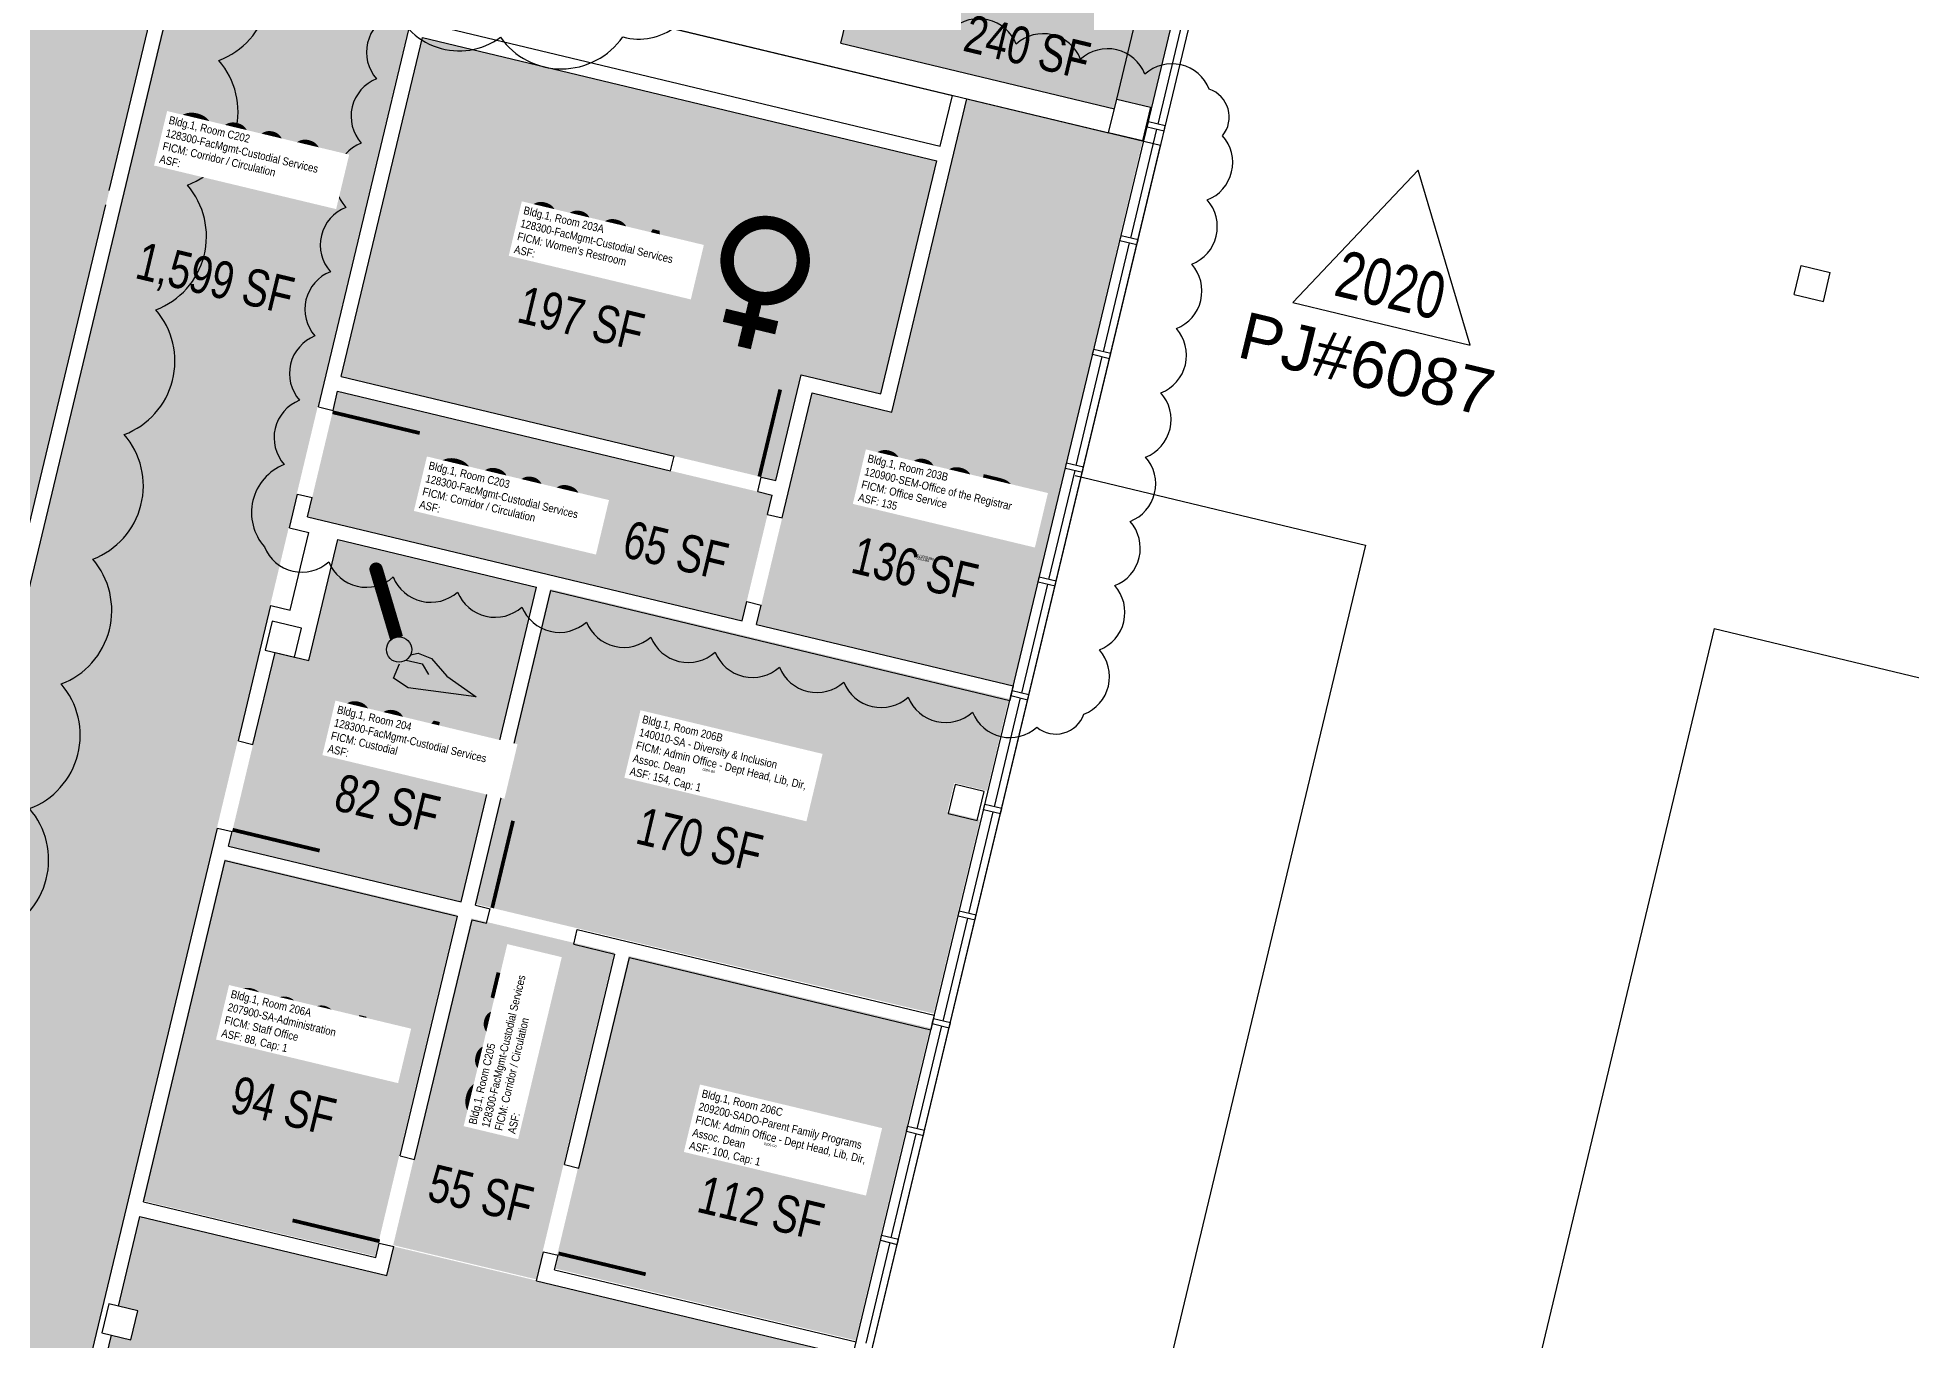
# Model space of a CAD drawing. Header units: inches. Extents: x 69220657 to 69223180, y 27675030 to 27677662.
# Drawn here: x 69221970 to 69222723, y 27676001 to 27676524 of the extents above; entities that cross this region are included whole.
import ezdxf
from ezdxf.enums import TextEntityAlignment as Align

# ---------------------------------------------------------------- set-up
doc = ezdxf.new("R2010")
doc.units = ezdxf.units.IN
doc.header["$LTSCALE"] = 100
doc.header["$MEASUREMENT"] = 0
doc.layers.get('0').update_dxf_attribs({"linetype": 'CONTINUOUS'})
for name, color, linetype in [('A-COLS', 5, 'CONTINUOUS'), ('A-DOOR', 2, 'CONTINUOUS'), ('A-FLOR', 3, 'CONTINUOUS'), ('A-GLAZ', 1, 'CONTINUOUS'), ('A-IDEN-ICON', 4, 'CONTINUOUS'), ('A-IDEN-RNUM', 7, 'CONTINUOUS'), ('A-IDEN-SNUM', 4, 'CONTINUOUS'), ('A-IDEN-VNUM', 4, 'CONTINUOUS'), ('A-ROOF', 2, 'CONTINUOUS'), ('A-SITE', 3, 'CONTINUOUS'), ('A-WALL', 5, 'CONTINUOUS'), ('AREA-TEXT', 3, 'CONTINUOUS'), ('Rooms-Category-Color', 7, 'CONTINUOUS'), ('Rooms-College-Color', 7, 'CONTINUOUS'), ('Rooms-Department-Color', 7, 'CONTINUOUS'), ('Rooms-Division-Color', 7, 'CONTINUOUS'), ('Rooms-Information', 7, 'CONTINUOUS')]:
    doc.layers.add(name, color=color, linetype=linetype)
doc.layers.add('A-REV', color=1, linetype='CONTINUOUS', true_color=0xff0000)
doc.styles.add('Arial', font='arial.ttf')
doc.styles.add('CP_AREA', font='arial.ttf', dxfattribs={"height": 15})
doc.styles.add('CP_ROOMSNUMBER', font='arial.ttf', dxfattribs={"height": 1})
doc.styles.add('CP_ROOMVNUMBER', font='arial.ttf', dxfattribs={"width": 0.85, "height": 0.075})

# ---------------------------------------------------------------- blocks, each defined once
blk = doc.blocks.new('CPWOMEN')
at = {"const_width": 0.015}
blk.add_lwpolyline([(-0.0375, 0, 1), (0.0475, 0, 1)], format="xyb", close=True, dxfattribs=at)
for points in [[(0.005, -0.04), (0.005, -0.1)], [(-0.025, -0.07), (0.035, -0.07)]]:
    blk.add_lwpolyline(points, dxfattribs=at)
blk = doc.blocks.new('CPCUST')
for p, q in [((0.0262, -0.0408), (0.0446, -0.0406)), ((0.0297, -0.0341), (0.0376, -0.0302)), ((0.0376, -0.0302), (0.0533, -0.0324)), ((0.0446, -0.0406), (0.0543, -0.0505)), ((0.0533, -0.0324), (0.0745, -0.0479)), ((0.0171, -0.0639), (0.02, -0.0466)), ((0.1117, -0.0625), (0.0358, -0.0705)), ((0.0745, -0.0479), (0.1117, -0.0625)), ((0.0358, -0.0705), (0.0171, -0.0639))]:
    blk.add_line(p, q)
at = {"const_width": 0.015}
blk.add_lwpolyline([(-0.03, 0.05), (0.01, -0.0193)], dxfattribs=at)
at = {"const_width": 0.0075}
blk.add_lwpolyline([(-0.0332, 0.0481, 1), (-0.0268, 0.0519, 1)], format="xyb", close=True, dxfattribs=at)
blk.add_circle((0.0158, -0.0313), 0.0141)
blk = doc.blocks.new('ProjectRev')
at = {"transparency": 16777216}
for p, q in [((0, 0.122), (-0.1221, -0.0895)), ((0.1221, -0.0895), (0, 0.122)), ((-0.1221, -0.0895), (0.1221, -0.0895))]:
    blk.add_line(p, q, dxfattribs=at)
at = {"transparency": 16777216, "insert": (-0.1798, -0.1151), "char_height": 0.0625, "attachment_point": 1, "style": 'Arial'}
blk.add_mtext_dynamic_manual_height_columns('PJ#', width=0.24749, gutter_width=0.3125, heights=[0], dxfattribs=at)
at = {"transparency": 16777216, "style": 'Arial', "width": 0.75}
blk.add_attdef('YEAR', text='', height=0.0625, dxfattribs=at).set_placement((0, -0.0359), align=Align.MIDDLE_CENTER)
at = {"transparency": 16777216, "style": 'Arial'}
blk.add_attdef('PROJECT', text='', height=0.0625, dxfattribs=at).set_placement((-0.0276, -0.1151), align=Align.TOP_LEFT)

msp = doc.modelspace()

# ---------------------------------------------------------------- hatches: boundary and pattern name
at = {"layer": 'Rooms-Category-Color', "true_color": 0xfa9ba3}
for points in [[(69221961.76, 27676308.3), (69222026.19, 27676578.12), (69221577.35, 27676683.18), (69221643.99, 27676961.31), (69221638.15, 27676962.7), (69221640.53, 27676972.65), (69221605.52, 27676981.02), (69221603.14, 27676971.09), (69221489.89, 27676998.25), (69221455.65, 27676855.29), (69221508.19, 27676842.68), (69221453.68, 27676615.12), (69221455.02, 27676614.8), (69221433.09, 27676523.27), (69221417.22, 27676527.07), (69221398.61, 27676449.39)], [(69222281.04, 27676381.61), (69222313.05, 27676373.94), (69222343.18, 27676499.71), (69222413.69, 27676482.82), (69222361.76, 27676263.89), (69222258.67, 27676288.59)], [(69222175.72, 27676302.81), (69222360.03, 27676258.73), (69222351.19, 27676221.77), (69222338.06, 27676224.91), (69222335.27, 27676213.24), (69222348.4, 27676210.1), (69222329.79, 27676132.3), (69222145.49, 27676176.37)], [(69222044.89, 27676194.26), (69222138.26, 27676171.93), (69222105.46, 27676034.8), (69222012.1, 27676057.12)], [(69222207.31, 27676155.42), (69222328.4, 27676126.46), (69222298.39, 27676001), (69222177.31, 27676029.95)], [(69222110.09, 27676027.05), (69222112.88, 27676038.72), (69222170.27, 27676025), (69222297.19, 27675994.64), (69222287.77, 27675955.26), (69222286.31, 27675955.6), (69222284.33, 27675947.34), (69222272.66, 27675950.13), (69222271.27, 27675944.29), (69222265.43, 27675945.69), (69222222.87, 27675767.71), (69222045.86, 27675810.04), (69222065.4, 27675891.73), (69221977.86, 27675912.66), (69221999.49, 27676003.11), (69222007.28, 27676001.25), (69222010.07, 27676012.92), (69222002.29, 27676014.78), (69222010.89, 27676050.77)]]:
    msp.add_hatch(color=241, dxfattribs=at).paths.add_polyline_path(points)
at = {"layer": 'Rooms-Category-Color', "true_color": 0xadadad}
for points in [[(69221102.71, 27675856.71), (69221244.7, 27675822.76), (69221234.94, 27675781.91), (69221409.03, 27675740.28), (69221401.35, 27675708.18), (69221582.26, 27675664.92), (69221575.74, 27675637.71), (69221625.34, 27675625.83), (69221794.57, 27675585.36), (69221795.97, 27675591.2), (69221787.21, 27675593.29), (69221795.59, 27675628.3), (69221804.34, 27675626.21), (69221816.2, 27675675.81), (69221851.2, 27675822.18), (69221919, 27676105.69), (69222090.41, 27676822.48), (69222183.78, 27676800.15), (69221865.61, 27675469.67), (69221593.29, 27675534.79), (69221590.03, 27675521.17), (69221581.77, 27675523.15), (69221581.42, 27675521.69), (69221327.09, 27675582.51), (69221330.23, 27675595.64), (69221318.56, 27675598.43), (69221315.42, 27675585.3), (69221148.29, 27675625.27), (69221175.85, 27675740.52), (69221080.38, 27675763.35)], [(69222355.88, 27676786.64), (69222479.89, 27676756.99), (69222417.56, 27676496.34), (69222403.45, 27676499.71), (69222402.52, 27676495.82), (69222292.62, 27676522.1)], [(69222124.41, 27676524.36), (69222331.05, 27676474.85), (69222308.61, 27676381.18), (69222276.53, 27676388.86), (69222266.42, 27676346.45), (69222091.85, 27676388.19)], [(69222090.39, 27676382.37), (69222264.95, 27676340.55), (69222252.84, 27676289.99), (69222078.28, 27676331.8)], [(69222090.49, 27676322.71), (69222170.25, 27676303.64), (69222140.01, 27676177.2), (69222046.64, 27676199.53), (69222065.25, 27676277.33), (69222078.87, 27676274.08)], [(69222144.09, 27676170.53), (69222201.48, 27676156.81), (69222170.08, 27676025.51), (69222112.7, 27676039.24)]]:
    msp.add_hatch(color=253, dxfattribs=at).paths.add_polyline_path(points)
at = {"layer": 'Rooms-College-Color', "true_color": 0x80bc67}
for points in [[(69221961.76, 27676308.3), (69222026.19, 27676578.12), (69221577.35, 27676683.18), (69221643.99, 27676961.31), (69221638.15, 27676962.7), (69221640.53, 27676972.65), (69221605.52, 27676981.02), (69221603.14, 27676971.09), (69221489.89, 27676998.25), (69221455.65, 27676855.29), (69221508.19, 27676842.68), (69221453.68, 27676615.12), (69221455.02, 27676614.8), (69221433.09, 27676523.27), (69221417.22, 27676527.07), (69221398.61, 27676449.39)], [(69222281.04, 27676381.61), (69222313.05, 27676373.94), (69222343.18, 27676499.71), (69222413.69, 27676482.82), (69222361.76, 27676263.89), (69222258.67, 27676288.59)], [(69222175.72, 27676302.81), (69222360.03, 27676258.73), (69222351.19, 27676221.77), (69222338.06, 27676224.91), (69222335.27, 27676213.24), (69222348.4, 27676210.1), (69222329.79, 27676132.3), (69222145.49, 27676176.37)], [(69222044.89, 27676194.26), (69222138.26, 27676171.93), (69222105.46, 27676034.8), (69222012.1, 27676057.12)], [(69222207.31, 27676155.42), (69222328.4, 27676126.46), (69222298.39, 27676001), (69222177.31, 27676029.95)], [(69222110.09, 27676027.05), (69222112.88, 27676038.72), (69222170.27, 27676025), (69222297.19, 27675994.64), (69222287.77, 27675955.26), (69222286.31, 27675955.6), (69222284.33, 27675947.34), (69222272.66, 27675950.13), (69222271.27, 27675944.29), (69222265.43, 27675945.69), (69222222.87, 27675767.71), (69222045.86, 27675810.04), (69222065.4, 27675891.73), (69221977.86, 27675912.66), (69221999.49, 27676003.11), (69222007.28, 27676001.25), (69222010.07, 27676012.92), (69222002.29, 27676014.78), (69222010.89, 27676050.77)]]:
    msp.add_hatch(color=83, dxfattribs=at).paths.add_polyline_path(points)
at = {"layer": 'Rooms-College-Color', "true_color": 0xadadad}
for points in [[(69221102.71, 27675856.71), (69221244.7, 27675822.76), (69221234.94, 27675781.91), (69221409.03, 27675740.28), (69221401.35, 27675708.18), (69221582.26, 27675664.92), (69221575.74, 27675637.71), (69221625.34, 27675625.83), (69221794.57, 27675585.36), (69221795.97, 27675591.2), (69221787.21, 27675593.29), (69221795.59, 27675628.3), (69221804.34, 27675626.21), (69221816.2, 27675675.81), (69221851.2, 27675822.18), (69221919, 27676105.69), (69222090.41, 27676822.48), (69222183.78, 27676800.15), (69221865.61, 27675469.67), (69221593.29, 27675534.79), (69221590.03, 27675521.17), (69221581.77, 27675523.15), (69221581.42, 27675521.69), (69221327.09, 27675582.51), (69221330.23, 27675595.64), (69221318.56, 27675598.43), (69221315.42, 27675585.3), (69221148.29, 27675625.27), (69221175.85, 27675740.52), (69221080.38, 27675763.35)], [(69222355.88, 27676786.64), (69222479.89, 27676756.99), (69222417.56, 27676496.34), (69222403.45, 27676499.71), (69222402.52, 27676495.82), (69222292.62, 27676522.1)], [(69222124.41, 27676524.36), (69222331.05, 27676474.85), (69222308.61, 27676381.18), (69222276.53, 27676388.86), (69222266.42, 27676346.45), (69222091.85, 27676388.19)], [(69222090.39, 27676382.37), (69222264.95, 27676340.55), (69222252.84, 27676289.99), (69222078.28, 27676331.8)], [(69222090.49, 27676322.71), (69222170.25, 27676303.64), (69222140.01, 27676177.2), (69222046.64, 27676199.53), (69222065.25, 27676277.33), (69222078.87, 27676274.08)], [(69222144.09, 27676170.53), (69222201.48, 27676156.81), (69222170.08, 27676025.51), (69222112.7, 27676039.24)]]:
    msp.add_hatch(color=253, dxfattribs=at).paths.add_polyline_path(points)
at = {"layer": 'Rooms-Department-Color', "true_color": 0x003fff}
for points in [[(69221961.76, 27676308.3), (69222026.19, 27676578.12), (69221577.35, 27676683.18), (69221643.99, 27676961.31), (69221638.15, 27676962.7), (69221640.53, 27676972.65), (69221605.52, 27676981.02), (69221603.14, 27676971.09), (69221489.89, 27676998.25), (69221455.65, 27676855.29), (69221508.19, 27676842.68), (69221453.68, 27676615.12), (69221455.02, 27676614.8), (69221433.09, 27676523.27), (69221417.22, 27676527.07), (69221398.61, 27676449.39)], [(69222281.04, 27676381.61), (69222313.05, 27676373.94), (69222343.18, 27676499.71), (69222413.69, 27676482.82), (69222361.76, 27676263.89), (69222258.67, 27676288.59)]]:
    msp.add_hatch(color=160, dxfattribs=at).paths.add_polyline_path(points)
at = {"layer": 'Rooms-Department-Color', "true_color": 0xacacac}
for points in [[(69221102.71, 27675856.71), (69221244.7, 27675822.76), (69221234.94, 27675781.91), (69221409.03, 27675740.28), (69221401.35, 27675708.18), (69221582.26, 27675664.92), (69221575.74, 27675637.71), (69221625.34, 27675625.83), (69221794.57, 27675585.36), (69221795.97, 27675591.2), (69221787.21, 27675593.29), (69221795.59, 27675628.3), (69221804.34, 27675626.21), (69221816.2, 27675675.81), (69221851.2, 27675822.18), (69221919, 27676105.69), (69222090.41, 27676822.48), (69222183.78, 27676800.15), (69221865.61, 27675469.67), (69221593.29, 27675534.79), (69221590.03, 27675521.17), (69221581.77, 27675523.15), (69221581.42, 27675521.69), (69221327.09, 27675582.51), (69221330.23, 27675595.64), (69221318.56, 27675598.43), (69221315.42, 27675585.3), (69221148.29, 27675625.27), (69221175.85, 27675740.52), (69221080.38, 27675763.35)], [(69222355.88, 27676786.64), (69222479.89, 27676756.99), (69222417.56, 27676496.34), (69222403.45, 27676499.71), (69222402.52, 27676495.82), (69222292.62, 27676522.1)], [(69222124.41, 27676524.36), (69222331.05, 27676474.85), (69222308.61, 27676381.18), (69222276.53, 27676388.86), (69222266.42, 27676346.45), (69222091.85, 27676388.19)], [(69222090.39, 27676382.37), (69222264.95, 27676340.55), (69222252.84, 27676289.99), (69222078.28, 27676331.8)], [(69222090.49, 27676322.71), (69222170.25, 27676303.64), (69222140.01, 27676177.2), (69222046.64, 27676199.53), (69222065.25, 27676277.33), (69222078.87, 27676274.08)], [(69222144.09, 27676170.53), (69222201.48, 27676156.81), (69222170.08, 27676025.51), (69222112.7, 27676039.24)]]:
    msp.add_hatch(color=253, dxfattribs=at).paths.add_polyline_path(points)
at = {"layer": 'Rooms-Department-Color', "true_color": 0x604aed}
for points in [[(69222175.72, 27676302.81), (69222360.03, 27676258.73), (69222351.19, 27676221.77), (69222338.06, 27676224.91), (69222335.27, 27676213.24), (69222348.4, 27676210.1), (69222329.79, 27676132.3), (69222145.49, 27676176.37)], [(69222044.89, 27676194.26), (69222138.26, 27676171.93), (69222105.46, 27676034.8), (69222012.1, 27676057.12)], [(69222207.31, 27676155.42), (69222328.4, 27676126.46), (69222298.39, 27676001), (69222177.31, 27676029.95)], [(69222110.09, 27676027.05), (69222112.88, 27676038.72), (69222170.27, 27676025), (69222297.19, 27675994.64), (69222287.77, 27675955.26), (69222286.31, 27675955.6), (69222284.33, 27675947.34), (69222272.66, 27675950.13), (69222271.27, 27675944.29), (69222265.43, 27675945.69), (69222222.87, 27675767.71), (69222045.86, 27675810.04), (69222065.4, 27675891.73), (69221977.86, 27675912.66), (69221999.49, 27676003.11), (69222007.28, 27676001.25), (69222010.07, 27676012.92), (69222002.29, 27676014.78), (69222010.89, 27676050.77)]]:
    msp.add_hatch(color=173, dxfattribs=at).paths.add_polyline_path(points)
at = {"layer": 'Rooms-Division-Color', "true_color": 0x003fff}
for points in [[(69221961.76, 27676308.3), (69222026.19, 27676578.12), (69221577.35, 27676683.18), (69221643.99, 27676961.31), (69221638.15, 27676962.7), (69221640.53, 27676972.65), (69221605.52, 27676981.02), (69221603.14, 27676971.09), (69221489.89, 27676998.25), (69221455.65, 27676855.29), (69221508.19, 27676842.68), (69221453.68, 27676615.12), (69221455.02, 27676614.8), (69221433.09, 27676523.27), (69221417.22, 27676527.07), (69221398.61, 27676449.39)], [(69222281.04, 27676381.61), (69222313.05, 27676373.94), (69222343.18, 27676499.71), (69222413.69, 27676482.82), (69222361.76, 27676263.89), (69222258.67, 27676288.59)]]:
    msp.add_hatch(color=160, dxfattribs=at).paths.add_polyline_path(points)
at = {"layer": 'Rooms-Division-Color', "true_color": 0xadadad}
for points in [[(69221102.71, 27675856.71), (69221244.7, 27675822.76), (69221234.94, 27675781.91), (69221409.03, 27675740.28), (69221401.35, 27675708.18), (69221582.26, 27675664.92), (69221575.74, 27675637.71), (69221625.34, 27675625.83), (69221794.57, 27675585.36), (69221795.97, 27675591.2), (69221787.21, 27675593.29), (69221795.59, 27675628.3), (69221804.34, 27675626.21), (69221816.2, 27675675.81), (69221851.2, 27675822.18), (69221919, 27676105.69), (69222090.41, 27676822.48), (69222183.78, 27676800.15), (69221865.61, 27675469.67), (69221593.29, 27675534.79), (69221590.03, 27675521.17), (69221581.77, 27675523.15), (69221581.42, 27675521.69), (69221327.09, 27675582.51), (69221330.23, 27675595.64), (69221318.56, 27675598.43), (69221315.42, 27675585.3), (69221148.29, 27675625.27), (69221175.85, 27675740.52), (69221080.38, 27675763.35)], [(69222355.88, 27676786.64), (69222479.89, 27676756.99), (69222417.56, 27676496.34), (69222403.45, 27676499.71), (69222402.52, 27676495.82), (69222292.62, 27676522.1)], [(69222124.41, 27676524.36), (69222331.05, 27676474.85), (69222308.61, 27676381.18), (69222276.53, 27676388.86), (69222266.42, 27676346.45), (69222091.85, 27676388.19)], [(69222090.39, 27676382.37), (69222264.95, 27676340.55), (69222252.84, 27676289.99), (69222078.28, 27676331.8)], [(69222090.49, 27676322.71), (69222170.25, 27676303.64), (69222140.01, 27676177.2), (69222046.64, 27676199.53), (69222065.25, 27676277.33), (69222078.87, 27676274.08)], [(69222144.09, 27676170.53), (69222201.48, 27676156.81), (69222170.08, 27676025.51), (69222112.7, 27676039.24)]]:
    msp.add_hatch(color=253, dxfattribs=at).paths.add_polyline_path(points)
at = {"layer": 'Rooms-Division-Color', "true_color": 0x604aed}
for points in [[(69222175.72, 27676302.81), (69222360.03, 27676258.73), (69222351.19, 27676221.77), (69222338.06, 27676224.91), (69222335.27, 27676213.24), (69222348.4, 27676210.1), (69222329.79, 27676132.3), (69222145.49, 27676176.37)], [(69222044.89, 27676194.26), (69222138.26, 27676171.93), (69222105.46, 27676034.8), (69222012.1, 27676057.12)], [(69222207.31, 27676155.42), (69222328.4, 27676126.46), (69222298.39, 27676001), (69222177.31, 27676029.95)], [(69222110.09, 27676027.05), (69222112.88, 27676038.72), (69222170.27, 27676025), (69222297.19, 27675994.64), (69222287.77, 27675955.26), (69222286.31, 27675955.6), (69222284.33, 27675947.34), (69222272.66, 27675950.13), (69222271.27, 27675944.29), (69222265.43, 27675945.69), (69222222.87, 27675767.71), (69222045.86, 27675810.04), (69222065.4, 27675891.73), (69221977.86, 27675912.66), (69221999.49, 27676003.11), (69222007.28, 27676001.25), (69222010.07, 27676012.92), (69222002.29, 27676014.78), (69222010.89, 27676050.77)]]:
    msp.add_hatch(color=173, dxfattribs=at).paths.add_polyline_path(points)

# ---------------------------------------------------------------- linework, layer by layer
at = {"layer": 'A-COLS'}
for p, q in [((69222675.52, 27676421.12), (69222678.32, 27676432.79)), ((69222678.32, 27676432.79), (69222689.99, 27676429.99)), ((69222687.19, 27676418.32), (69222689.99, 27676429.99)), ((69222675.52, 27676421.12), (69222687.19, 27676418.32))]:
    msp.add_line(p, q, dxfattribs=at)
at = {"layer": 'A-DOOR'}
for points in [[(69222259.79, 27676347.96, 1.5, 1.5, 0), (69222268.17, 27676382.97, 0, 0, 0), (69222267.44, 27676383.15, 0, 0, 0.414214), (69222225.16, 27676354.72, 0, 0, 0.414214)], [(69222088.35, 27676373.86, 1.5, 1.5, 0), (69222123.36, 27676365.48, 0, 0, 0), (69222123.19, 27676364.75, 0, 0, -0.414214), (69222078.68, 27676339.93, 0, 0, -0.414214)], [(69222048.17, 27676206.11, 1.5, 1.5, 0), (69222083.17, 27676197.72, 0, 0, 0), (69222083.35, 27676198.45, 0, 0, 0.414214), (69222054.92, 27676240.74, 0, 0, 0.414214)], [(69222152.47, 27676174.7, 1.5, 1.5, 0), (69222160.85, 27676209.71, 0, 0, 0), (69222161.58, 27676209.53, 0, 0, -0.414214), (69222186.4, 27676165.03, 0, 0, -0.414214)], [(69222107.28, 27676040.79, 1.5, 1.5, 0), (69222072.27, 27676049.18, 0, 0, 0), (69222072.44, 27676049.91, 0, 0, -0.414214), (69222116.95, 27676074.72, 0, 0, -0.414214)], [(69222179.12, 27676035.92, 1.5, 1.5, 0), (69222214.13, 27676027.53, 0, 0, 0), (69222214.3, 27676028.26, 0, 0, 0.414214), (69222185.87, 27676070.55, 0, 0, 0.414214)]]:
    msp.add_lwpolyline(points, format="xyseb", dxfattribs=at)
at = {"layer": 'A-FLOR'}
msp.add_line((69222403.34, 27676499.69), (69222465.77, 27676760.32), dxfattribs=at)
at = {"layer": 'A-GLAZ'}
for p, q in [((69222287.79, 27675955.13), (69222493.15, 27676812.37)), ((69222294.59, 27675953.5), (69222499.96, 27676810.74)), ((69222419.93, 27676489.55), (69222430.41, 27676533.31)), ((69222408.98, 27676443.84), (69222419.46, 27676487.6)), ((69222398.03, 27676398.14), (69222408.51, 27676441.9)), ((69222387.08, 27676352.43), (69222397.56, 27676396.19)), ((69222376.13, 27676306.72), (69222386.61, 27676350.48)), ((69222365.18, 27676261.02), (69222375.66, 27676304.78)), ((69222354.23, 27676215.31), (69222364.71, 27676259.07)), ((69222343.98, 27676172.52), (69222353.76, 27676213.36)), ((69222333.61, 27676129.24), (69222343.51, 27676170.57)), ((69222323.24, 27676085.97), (69222333.15, 27676127.3)), ((69222312.76, 27676042.21), (69222322.78, 27676084.02)), ((69222302.63, 27675999.9), (69222312.29, 27676040.26))]:
    msp.add_line(p, q, dxfattribs=at)
at = {"layer": 'A-REV'}
msp.add_lwpolyline([(69221953.96, 27676164.49, 0.520567), (69221966.64, 27676214.59, 0.520567), (69221979.32, 27676264.69, 0.520567), (69221992, 27676314.79, 0.520567), (69222004.67, 27676364.89, 0.520567), (69222017.35, 27676414.98, 0.520567), (69222030.03, 27676465.08, 0.520567), (69222042.71, 27676515.18, 0.520567), (69222055.39, 27676565.28, 0.520567), (69222068.07, 27676615.38, 0.520567), (69222080.74, 27676665.48, 0.520567), (69222093.42, 27676715.58, 0.520567), (69222106.1, 27676765.68, 0.520567), (69222118.78, 27676815.77, 0.520567), (69222131.46, 27676865.87, 0.520567), (69222113.82, 27676896.74, 0.520567), (69222063.09, 27676906.62, 0.520567), (69222012.37, 27676916.5, 0.520567), (69221961.64, 27676926.39, 0.520567)], format="xyb", dxfattribs=at)
msp.add_lwpolyline([(69222135.58, 27676678.79, 0.520567), (69222121.39, 27676629.62, 0.520567), (69222109.06, 27676586.92, 0.520567), (69222112.49, 27676539.02, 0.520567), (69222155.78, 27676524.48, 0.520567), (69222204.96, 27676524.68, 0.520567), (69222235.17, 27676549.01, 0.520567), (69222227.27, 27676601.79, 0.520567), (69222215.64, 27676644.81, 0.520567), (69222197.7, 27676681.01, 0.520567)], format="xyb", close=True, dxfattribs=at)
at = {"layer": 'A-REV', "elevation": 0}
msp.add_lwpolyline([(69222112.23, 27676533.61, 0.520567), (69222106.04, 27676507.78, 0.520567), (69222099.85, 27676481.96, 0.520567), (69222093.67, 27676456.14, 0.520567), (69222087.48, 27676430.31, 0.520567), (69222081.29, 27676404.49, 0.520567), (69222075.11, 27676378.66, 0.520567), (69222068.92, 27676352.84, 0.520567), (69222060.99, 27676319.75, 0.520567), (69222086.85, 27676313.71, 0.520567), (69222112.71, 27676307.67, 0.520567), (69222138.57, 27676301.63, 0.520567), (69222164.43, 27676295.59, 0.520567), (69222190.29, 27676289.56, 0.520567), (69222216.14, 27676283.52, 0.520567), (69222242, 27676277.48, 0.520567), (69222267.86, 27676271.44, 0.520567), (69222293.72, 27676265.4, 0.520567), (69222319.58, 27676259.36, 0.520567), (69222345.44, 27676253.32, 0.520567), (69222371.3, 27676247.28, 0.520567), (69222390.18, 27676252.53, 0.520567), (69222396.37, 27676278.36, 0.520567), (69222402.56, 27676304.18, 0.520567), (69222408.74, 27676330, 0.520567), (69222414.93, 27676355.83, 0.520567), (69222421.12, 27676381.65, 0.520567), (69222427.3, 27676407.47, 0.520567), (69222433.49, 27676433.3, 0.520567), (69222439.68, 27676459.12, 0.520567), (69222445.86, 27676484.95, 0.520567), (69222440.53, 27676503.66, 0.520567), (69222414.68, 27676509.7, 0.520567), (69222388.82, 27676515.74, 0.520567), (69222362.96, 27676521.78, 0.520567), (69222337.1, 27676527.82, 0.520567)], format="xyb", dxfattribs=at)
at = {"layer": 'A-ROOF'}
msp.add_lwpolyline([(69222294.59, 27675953.5), (69222420.98, 27676481.07), (69221301.77, 27676749.2), (69221437.5, 27677315.21), (69221327.84, 27677341.42), (69221284.39, 27677160.05), (69221078.23, 27677209.44), (69221075.66, 27677198.74), (69221111.16, 27677190.23), (69220694.83, 27675452.4)], dxfattribs=at)
at = {"layer": 'A-SITE'}
for p, q in [((69222386.63, 27676348.42), (69222503.33, 27676320.46)), ((69222503.33, 27676320.46), (69222417.36, 27675961.62)), ((69222643.37, 27676286.92), (69222477.02, 27675592.56)), ((69222643.37, 27676286.92), (69223180.18, 27676158.31))]:
    msp.add_line(p, q, dxfattribs=at)
at = {"layer": 'A-WALL'}
for p, q in [((69222292.51, 27676522.13), (69222355.88, 27676786.64)), ((69222082.69, 27676375.99), (69222129.29, 27676570.49)), ((69222139.45, 27676548.52), (69222337.34, 27676501.11)), ((69221998.64, 27676462.97), (69222017.51, 27676541.74)), ((69221919.15, 27676105.73), (69222023.35, 27676540.34)), ((69222125.8, 27676530.19), (69222332.45, 27676480.69, 0)), ((69222091.79, 27676388.21), (69222124.41, 27676524.36)), ((69222124.41, 27676524.36), (69222331.05, 27676474.85, 0)), ((69222292.51, 27676522.13), (69222402.4, 27676495.8)), ((69222343.18, 27676499.71), (69222400.07, 27676486.08)), ((69222400.07, 27676486.08), (69222403.34, 27676499.69)), ((69222403.34, 27676499.69), (69222416.95, 27676496.43)), ((69222416.95, 27676496.43), (69222413.69, 27676482.82)), ((69222415.57, 27676488.54), (69222416.04, 27676490.48)), ((69222415.57, 27676488.54), (69222422.38, 27676486.9)), ((69222422.85, 27676488.85), (69222416.04, 27676490.48)), ((69222422.38, 27676486.9), (69222422.85, 27676488.85)), ((69222413.69, 27676482.82), (69222400.07, 27676486.08)), ((69221913.37, 27676107.04), (69221997.25, 27676457.13)), ((69222404.62, 27676442.83), (69222405.09, 27676444.77)), ((69222404.62, 27676442.83), (69222411.43, 27676441.2)), ((69222411.9, 27676443.14), (69222405.09, 27676444.77)), ((69222411.43, 27676441.2), (69222411.9, 27676443.14)), ((69222393.67, 27676397.12), (69222394.14, 27676399.07)), ((69222400.95, 27676397.44), (69222394.14, 27676399.07)), ((69222393.67, 27676397.12), (69222400.48, 27676395.49)), ((69222400.48, 27676395.49), (69222400.95, 27676397.44)), ((69222091.79, 27676388.21), (69222225.51, 27676356.17)), ((69222266.35, 27676346.39), (69222276.53, 27676388.86)), ((69222082.69, 27676375.99), (69222088.53, 27676374.59)), ((69222088.53, 27676374.59), (69222090.39, 27676382.37)), ((69222090.39, 27676382.37), (69222224.11, 27676350.34)), ((69222268.92, 27676331.38), (69222280.96, 27676381.63)), ((69222224.11, 27676350.34), (69222225.51, 27676356.17)), ((69222382.72, 27676351.42), (69222383.19, 27676353.36)), ((69222390, 27676351.73), (69222383.19, 27676353.36)), ((69222259.12, 27676341.95), (69222260.52, 27676347.79)), ((69222260.52, 27676347.79), (69222266.35, 27676346.39)), ((69222382.72, 27676351.42), (69222389.53, 27676349.78)), ((69222389.53, 27676349.78), (69222390, 27676351.73)), ((69222071.04, 27676327.37), (69222074.31, 27676340.98)), ((69222074.31, 27676340.98), (69222080.14, 27676339.58)), ((69222078.28, 27676331.8), (69222080.14, 27676339.58)), ((69222259.12, 27676341.95), (69222264.95, 27676340.55)), ((69222263.09, 27676332.77), (69222264.95, 27676340.55)), ((69222078.28, 27676331.8), (69222252.84, 27676289.99)), ((69222263.09, 27676332.77), (69222268.92, 27676331.38)), ((69222071.04, 27676327.37), (69222078.82, 27676325.5)), ((69222071.37, 27676294.38), (69222078.82, 27676325.5)), ((69222078.85, 27676274.08), (69222090.49, 27676322.71)), ((69222090.49, 27676322.71), (69222170.24, 27676303.6)), ((69222371.77, 27676305.71), (69222372.24, 27676307.65)), ((69222379.05, 27676306.02), (69222372.24, 27676307.65)), ((69222139.95, 27676177.18), (69222170.24, 27676303.6)), ((69222145.79, 27676175.78), (69222176.07, 27676302.21)), ((69222176.07, 27676302.21), (69222360.36, 27676258.06)), ((69222371.77, 27676305.71), (69222378.58, 27676304.08)), ((69222378.58, 27676304.08), (69222379.05, 27676306.02)), ((69222050.54, 27676241.79), (69222063.59, 27676296.25)), ((69222063.59, 27676296.25), (69222071.37, 27676294.38)), ((69222252.84, 27676289.99), (69222254.7, 27676297.77)), ((69222254.7, 27676297.77), (69222260.54, 27676296.37)), ((69222258.67, 27676288.59), (69222260.54, 27676296.37)), ((69222064.14, 27676289.95), (69222061.34, 27676278.28)), ((69222075.81, 27676287.15), (69222064.14, 27676289.95)), ((69222073.01, 27676275.48), (69222075.81, 27676287.15)), ((69222258.67, 27676288.59), (69222361.76, 27676263.89)), ((69222056.38, 27676240.39), (69222065.23, 27676277.35)), ((69222061.34, 27676278.28), (69222073.01, 27676275.48)), ((69222065.23, 27676277.35), (69222078.85, 27676274.08)), ((69222361.76, 27676263.89), (69222360.36, 27676258.06)), ((69222360.82, 27676260), (69222361.29, 27676261.95)), ((69222360.82, 27676260), (69222367.63, 27676258.37)), ((69222368.1, 27676260.32), (69222361.29, 27676261.95)), ((69222367.63, 27676258.37), (69222368.1, 27676260.32)), ((69222050.54, 27676241.79), (69222056.38, 27676240.39)), ((69222338.38, 27676224.25), (69222335.58, 27676212.58)), ((69222350.05, 27676221.45), (69222338.38, 27676224.25)), ((69222347.25, 27676209.78), (69222350.05, 27676221.45)), ((69222335.58, 27676212.58), (69222347.25, 27676209.78)), ((69222349.87, 27676214.3), (69222350.34, 27676216.24)), ((69222349.87, 27676214.3), (69222356.68, 27676212.66)), ((69222357.15, 27676214.61), (69222350.34, 27676216.24)), ((69222356.68, 27676212.66), (69222357.15, 27676214.61)), ((69221984.61, 27675966.58), (69222042.16, 27676206.78)), ((69222042.16, 27676206.78), (69222047.99, 27676205.38)), ((69222046.59, 27676199.55), (69222047.99, 27676205.38)), ((69222046.59, 27676199.55), (69222139.95, 27676177.18)), ((69222012.35, 27676056.59), (69222045.19, 27676193.71)), ((69222045.19, 27676193.71), (69222138.55, 27676171.35)), ((69222145.79, 27676175.78), (69222151.62, 27676174.39)), ((69222150.22, 27676168.55), (69222151.62, 27676174.39)), ((69222339.62, 27676171.51), (69222340.09, 27676173.45)), ((69222346.9, 27676171.82), (69222340.09, 27676173.45)), ((69222346.43, 27676169.88), (69222346.9, 27676171.82)), ((69222115.49, 27676075.07), (69222138.55, 27676171.35)), ((69222121.32, 27676073.67), (69222144.39, 27676169.95)), ((69222144.39, 27676169.95), (69222150.22, 27676168.55)), ((69222185.23, 27676160.16), (69222186.63, 27676166)), ((69222186.63, 27676166), (69222330.07, 27676131.63)), ((69222339.62, 27676171.51), (69222346.43, 27676169.88)), ((69222185.23, 27676160.16), (69222201.76, 27676156.2)), ((69222181.5, 27676071.6), (69222201.76, 27676156.2)), ((69222187.33, 27676070.2), (69222207.6, 27676154.8)), ((69222207.6, 27676154.8), (69222328.67, 27676125.8)), ((69222330.07, 27676131.63), (69222328.67, 27676125.8)), ((69222329.26, 27676128.23), (69222329.72, 27676130.18)), ((69222329.26, 27676128.23), (69222336.06, 27676126.6)), ((69222336.53, 27676128.54), (69222329.72, 27676130.18)), ((69222336.06, 27676126.6), (69222336.53, 27676128.54)), ((69222318.89, 27676084.96), (69222319.35, 27676086.9)), ((69222318.89, 27676084.96), (69222325.7, 27676083.32)), ((69222326.16, 27676085.27), (69222319.35, 27676086.9)), ((69222325.7, 27676083.32), (69222326.16, 27676085.27)), ((69222115.49, 27676075.07), (69222121.32, 27676073.67)), ((69222181.5, 27676071.6), (69222187.33, 27676070.2)), ((69222012.35, 27676056.59), (69222105.7, 27676034.23)), ((69222002.33, 27676014.77), (69222010.95, 27676050.76)), ((69222010.95, 27676050.76), (69222110.14, 27676026.99)), ((69222105.7, 27676034.23), (69222107.1, 27676040.06)), ((69222107.1, 27676040.06), (69222112.94, 27676038.66)), ((69222110.14, 27676026.99), (69222112.94, 27676038.66)), ((69222170.31, 27676024.92), (69222173.11, 27676036.59)), ((69222173.11, 27676036.59), (69222178.94, 27676035.19)), ((69222308.4, 27676041.19), (69222308.87, 27676043.14)), ((69222308.4, 27676041.19), (69222315.21, 27676039.56)), ((69222315.68, 27676041.51), (69222308.87, 27676043.14)), ((69222315.21, 27676039.56), (69222315.68, 27676041.51)), ((69222177.55, 27676029.35), (69222178.94, 27676035.19)), ((69222177.55, 27676029.35), (69222298.62, 27676000.35)), ((69222170.31, 27676024.92), (69222297.22, 27675994.51)), ((69221998.44, 27676015.71), (69221995.64, 27676004.04)), ((69222010.11, 27676012.91), (69221998.44, 27676015.71)), ((69222007.31, 27676001.24), (69222010.11, 27676012.91)), ((69221990.45, 27675965.18), (69221999.53, 27676003.11)), ((69221995.64, 27676004.04), (69222007.31, 27676001.24))]:
    msp.add_line(p, q, dxfattribs=at)
at = {"layer": 'A-WALL', "elevation": 0}
for points in [[(69222280.96, 27676381.63), (69222313.05, 27676373.94), (69222343.18, 27676499.71)], [(69222332.45, 27676480.69), (69222337.34, 27676501.11)], [(69222276.53, 27676388.86), (69222308.61, 27676381.18), (69222331.05, 27676474.85)]]:
    msp.add_lwpolyline(points, dxfattribs=at)

# ---------------------------------------------------------------- block references
at = {"layer": 'A-IDEN-ICON', "xscale": 360, "yscale": 360, "zscale": 360, "rotation": 346.5276805395032}
for name, p in [('CPWOMEN', (69222260.38, 27676435.22)), ('CPCUST', (69222112.15, 27676290.78))]:
    msp.add_blockref(name, p, dxfattribs=at)
at = {"layer": 'A-REV', "xscale": 300, "yscale": 300, "zscale": 300, "rotation": 346.5276805397287}
msp.add_blockref('ProjectRev', (69222515.94, 27676435.47), dxfattribs=at).add_auto_attribs({'YEAR': '2020', 'PROJECT': '6087'})

# ---------------------------------------------------------------- texts
at = {"layer": 'A-IDEN-RNUM', "style": 'CP_ROOMSNUMBER', "width": 0.85}
for s, p in [('C202-00', (69222056.19, 27676475.58)), ('0203-A0', (69222193.29, 27676440.43)), ('C203-00', (69222153, 27676337.75)), ('0203-B0', (69222325.49, 27676314.7)), ('0204-00', (69222109.74, 27676241.93)), ('0206-B0', (69222239.5, 27676229.87)), ('0206-A0', (69222075.48, 27676124.68)), ('C205-00', (69222154.68, 27676101.19)), ('0206-C0', (69222264.15, 27676079.49))]:
    msp.add_text(s, height=1, rotation=346.52768, dxfattribs=at).set_placement(p, align=Align.MIDDLE)
at = {"layer": 'A-IDEN-SNUM', "style": 'CP_ROOMSNUMBER', "width": 0.85}
for s, p in [('0010C20200', (69222056.89, 27676476.52)), ('00100203A0', (69222193.99, 27676441.36)), ('0010C20300', (69222153.7, 27676338.69)), ('00100203B0', (69222326.19, 27676315.64)), ('0010020400', (69222110.44, 27676242.86)), ('00100206B0', (69222240.2, 27676230.8)), ('00100206A0', (69222076.18, 27676125.62)), ('0010C20500', (69222155.38, 27676102.13)), ('00100206C0', (69222264.85, 27676080.42))]:
    msp.add_text(s, height=1, rotation=346.52768, dxfattribs=at).set_placement(p, align=Align.MIDDLE)
at = {"layer": 'A-IDEN-VNUM', "style": 'CP_ROOMVNUMBER', "width": 0.85}
for s, rotation, p in [('C202', 346.52768, (69222052.25, 27676477.62)), ('203A', 346.52768, (69222193.99, 27676441.36)), ('C203', 346.52768, (69222156.62, 27676338.83)), ('203B', 346.52768, (69222332.19, 27676341.69)), ('204', 346.52768, (69222110.44, 27676242.86)), ('206B', 346.52768, (69222240.2, 27676230.8)), ('206A', 346.52768, (69222076.18, 27676125.62)), ('C205', 76.52768, (69222158.25, 27676117.4)), ('206C', 346.52768, (69222264.85, 27676080.42))]:
    msp.add_text(s, height=22.5, rotation=rotation, dxfattribs=at).set_placement(p, align=Align.MIDDLE)
at = {"layer": 'AREA-TEXT', "style": 'CP_AREA', "width": 0.75}
for s, p in [('240 SF', (69222367.43, 27676520.59)), ('1,599 SF', (69222041.21, 27676427.74)), ('197 SF', (69222188.23, 27676411.6)), ('65 SF', (69222226.24, 27676318.39)), ('136 SF', (69222322.3, 27676310.99)), ('82 SF', (69222110.39, 27676216.68)), ('170 SF', (69222235.81, 27676202.2)), ('94 SF', (69222068.64, 27676095.25)), ('55 SF', (69222147.92, 27676059.77)), ('112 SF', (69222260.46, 27676054.16))]:
    msp.add_text(s, height=15, rotation=346.52768, dxfattribs=at).set_placement(p, align=Align.MIDDLE_CENTER)

# ---------------------------------------------------------------- next in the draw order: texts
at = {"layer": 'Rooms-Information', "width": 72, "attachment_point": 7, "style": 'CP_ROOMVNUMBER', "bg_fill": 3, "box_fill_scale": 1.5, "bg_fill_color": 256, "bg_fill_true_color": 13158600, "bg_fill_transparency": 0}
for s, insert, char_height, rotation in [('Bldg.1, Room C202^M^J128300-FacMgmt-Custodial Services^M^JFICM: Corridor / Circulation^M^JASF: ', (69222018.57, 27676474.12), 3.2143, 346.52768), ("Bldg.1, Room 203A^M^J128300-FacMgmt-Custodial Services^M^JFICM: Women's Restroom^M^JASF: ", (69222161.04, 27676437.84), 3.2143, 346.52768), ('Bldg.1, Room C203^M^J128300-FacMgmt-Custodial Services^M^JFICM: Corridor / Circulation^M^JASF: ', (69222122.94, 27676335.34), 3.2143, 346.52768), ('Bldg.1, Room 203B^M^J120900-SEM-Office of the Registrar^M^JFICM: Office Service^M^JASF: 135', (69222299.26, 27676338.17), 3.2143, 346.52768), ('Bldg.1, Room 204^M^J128300-FacMgmt-Custodial Services^M^JFICM: Custodial^M^JASF: ', (69222086.18, 27676237.26), 3.2143, 346.52768), ('Bldg.1, Room 206B^M^J140010-SA - Diversity & Inclusion^M^JFICM: Admin Office - Dept Head, Lib, Dir, Assoc. Dean^M^JASF: 154, Cap: 1', (69222207.27, 27676227.27), 3.21429, 346.52768), ('Bldg.1, Room C205^M^J128300-FacMgmt-Custodial Services^M^JFICM: Corridor / Circulation^M^JASF: ', (69222161.75, 27676083.72), 3.2143, 76.52768), ('Bldg.1, Room 206A^M^J207900-SA-Administration^M^JFICM: Staff Office^M^JASF: 88, Cap: 1', (69222043.24, 27676122.09), 3.2143, 346.52768), ('Bldg.1, Room 206C^M^J209200-SADO-Parent Family Programs^M^JFICM: Admin Office - Dept Head, Lib, Dir, Assoc. Dean^M^JASF: 100, Cap: 1', (69222231.17, 27676076.92), 3.21429, 346.52768)]:
    msp.add_mtext(s, dxfattribs=dict(at, insert=insert, char_height=char_height, rotation=rotation))

doc.saveas('drawing.dxf')
